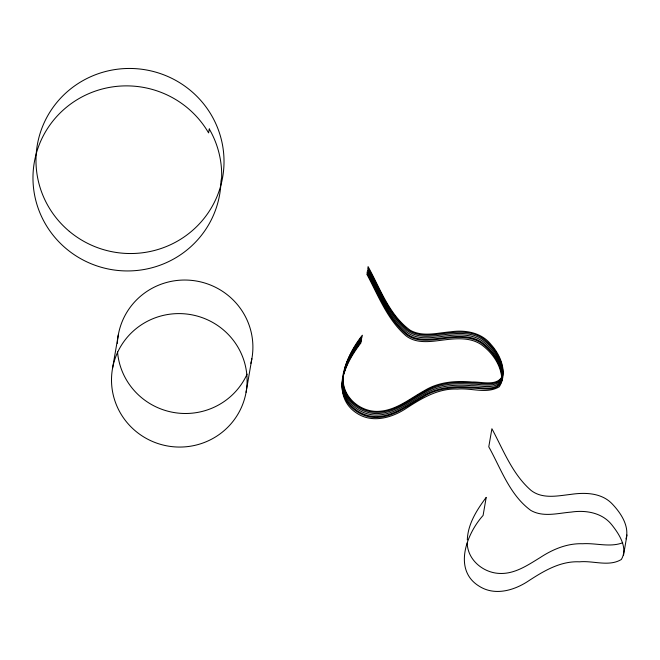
<?xml version="1.0" encoding="UTF-8"?>
<svg xmlns="http://www.w3.org/2000/svg" width="660" height="660" viewBox="0 0 660 660"><rect width="100%" height="100%" fill="white"/><g stroke="black" fill="none" stroke-linecap="round" stroke-linejoin="round"><path stroke-width="0.99" d="M501.856 380.317C501.707 365.929 492.55 352.638 481.123 344.487C469.466 336.806 454.831 338.547 441.73 340.213C429.833 341.731 416.196 343.786 405.999 335.825C387.255 319.597 378.238 295.391 366.754 274.065M502.252 377.998C502.103 363.602 492.946 350.32 481.528 342.169C469.87 334.488 455.235 336.221 442.126 337.887C430.229 339.405 416.6 341.467 406.403 333.498C387.659 317.278 378.634 293.073 367.158 271.747M502.516 376.489C502.367 362.101 493.21 348.818 481.784 340.659C470.126 332.986 455.491 334.719 442.39 336.385C430.493 337.903 416.856 339.958 406.659 331.996C387.915 315.777 378.898 291.563 367.414 270.245M502.78 374.979C502.623 360.591 493.465 347.308 482.047 339.149C470.39 331.468 455.755 333.209 442.654 334.876C430.757 336.394 417.12 338.448 406.923 330.487C388.179 314.267 379.162 290.053 367.678 268.736M502.986 373.75C502.837 359.362 493.68 346.079 482.262 337.92C470.605 330.239 455.969 331.98 442.86 333.647C430.963 335.164 417.334 337.219 407.129 329.257C388.393 313.03 379.368 288.824 367.892 267.498M626.027 538.906C629.574 525.938 620.771 512.944 612.208 503.918C601.532 492.649 584.909 492.294 570.587 494.414C557.535 495.891 542.495 499.249 531.143 490.479C512.399 474.26 503.382 450.054 491.898 428.728L488.779 446.812C500.989 468.79 509.792 495.173 530.887 510.46C543.287 517.498 557.914 513.158 571.205 512.086C585.742 509.891 602.184 512.639 611.787 524.807C619.047 533.923 628.345 547.981 621.332 559.49C608.891 567.022 593.233 560.464 579.529 561.825C560.785 560.876 544.244 570.718 529.106 580.536C514.709 590.337 494.909 596.36 479.077 586.13C452.743 569.943 466.603 533.709 483.087 515.46L486.214 497.376C476.924 509.809 467.858 523.957 467.305 539.938M342.49 380.82C338.935 401.61 359.073 419.43 379.112 417.367C395.744 415.924 408.944 404.671 423.052 396.949C437.365 387.981 454.674 386.677 471.091 388.154C480.876 387.733 496.749 393.071 501.683 381.43M342.647 379.871C339.1 400.669 359.238 418.489 379.277 416.419C395.901 414.975 409.109 403.722 423.217 396C437.522 387.04 454.839 385.729 471.257 387.205C481.033 386.793 496.914 392.123 501.847 380.482M342.911 378.37C339.355 399.16 359.502 416.98 379.541 414.917C396.165 413.474 409.365 402.221 423.481 394.498C437.786 385.531 455.095 384.227 471.52 385.704C481.297 385.283 497.178 390.621 502.103 378.98C501.938 364.576 492.805 351.277 481.363 343.109C469.706 335.428 455.07 337.169 441.969 338.836C430.072 340.354 416.435 342.408 406.238 334.447C387.494 318.227 378.477 294.013 366.993 272.695M343.167 376.86C339.62 397.65 359.758 415.47 379.797 413.407C396.429 411.964 409.629 400.711 423.736 392.989C438.05 384.021 455.359 382.717 471.776 384.194C481.561 383.774 497.434 389.111 502.367 377.471M343.382 375.623C339.834 396.421 359.972 414.241 380.011 412.178C396.635 410.726 409.843 399.473 423.951 391.76C438.257 382.792 455.573 381.488 471.991 382.965C481.767 382.544 497.648 387.882 502.582 376.233M343.546 374.69C339.991 395.48 360.137 413.3 380.176 411.238C396.8 409.794 410 398.541 424.116 390.819C438.421 381.851 455.73 380.548 472.156 382.024C481.932 381.604 497.813 386.941 502.738 375.301M112.53 368.387L118.321 334.818M246.073 392.271A67.831 66.701 9.8 0 0 156.09 317.501A67.831 66.701 9.8 0 0 135.737 431.219A67.831 66.701 9.8 0 0 246.073 392.271L251.873 358.702M623.469 555.547L627 534.98M344.619 368.882C347.911 356.788 354.676 346.038 362.2 336.154M344.404 370.12C347.696 358.025 354.469 347.275 361.985 337.384M344.14 371.629C347.432 359.535 354.205 348.785 361.729 338.893M343.885 373.131C347.176 361.036 353.941 350.287 361.465 340.395M343.72 374.08C347.012 361.985 353.785 351.236 361.3 341.344M343.48 375.449C346.772 363.355 353.546 352.605 361.061 342.713M362.365 335.214C345.988 355.451 328.837 395.439 357.06 413.383C372.883 423.621 392.692 417.59 407.088 407.789C422.227 397.98 438.76 388.129 457.512 389.078C471.207 387.725 486.865 394.284 499.306 386.743C507.812 372.908 501.031 355.616 491.056 344.561C481.462 332.392 465.019 329.645 450.483 331.84C437.184 332.912 422.565 337.252 410.165 330.214C389.062 314.927 380.267 288.544 368.049 266.566M622.693 542.767C609.931 547.635 595.914 542.866 582.656 543.741C567.245 543.18 552.684 549.318 540.037 557.659C527.744 565.174 514.759 574.117 499.678 573.441C483.384 572.905 467.577 559.977 467.214 543.023M117.364 343.332A67.831 66.701 9.8 0 1 194.939 280.797A67.831 66.701 9.8 0 1 250.866 363.355M247.087 374.137A67.831 66.701 9.8 0 1 173.819 412.5A67.831 66.701 9.8 0 1 117.529 351.904M209.278 128.981L208.593 132.907A94.066 92.491 9.8 0 0 55.638 117.752A94.066 92.491 9.8 0 0 93.225 264.586A94.066 92.491 9.8 0 0 220.976 181.277L221.661 177.358A94.066 92.491 9.8 0 0 209.278 128.981M69.316 231.338A94.066 92.491 9.8 0 0 222.535 177.886A94.066 92.491 9.8 0 0 98.142 73.755A94.066 92.491 9.8 0 0 69.316 231.338"/></g></svg>
